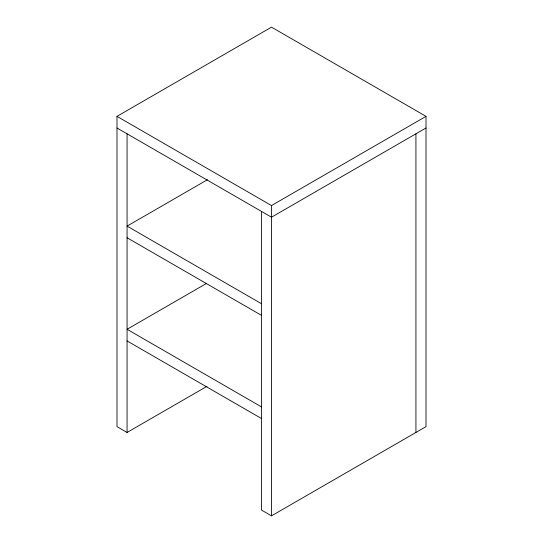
<?xml version="1.0" encoding="UTF-8"?>
<svg xmlns="http://www.w3.org/2000/svg" width="543" height="543" viewBox="0 0 543 543"><rect width="100%" height="100%" fill="white"/><g stroke="black" fill="none" stroke-linecap="round" stroke-linejoin="round"><path stroke-width="0.81" d="M206.978 386.324L127.069 432.459L116.989 426.642L116.989 116.358L271.5 27.15L426.011 116.358L426.011 426.642L271.5 515.85L261.421 510.033L261.421 211.383M207.385 179.747L127.069 226.119L261.421 303.693M116.989 116.358L271.5 205.559L426.011 116.358M426.011 127.992L271.5 217.2L116.989 127.992M206.659 283.337L127.069 329.289L261.421 406.863M127.069 237.759L261.421 315.327M127.069 340.929L261.421 418.497M415.931 133.809L415.931 432.459M271.5 205.559L271.5 515.85M127.069 133.809L127.069 432.459"/></g></svg>
